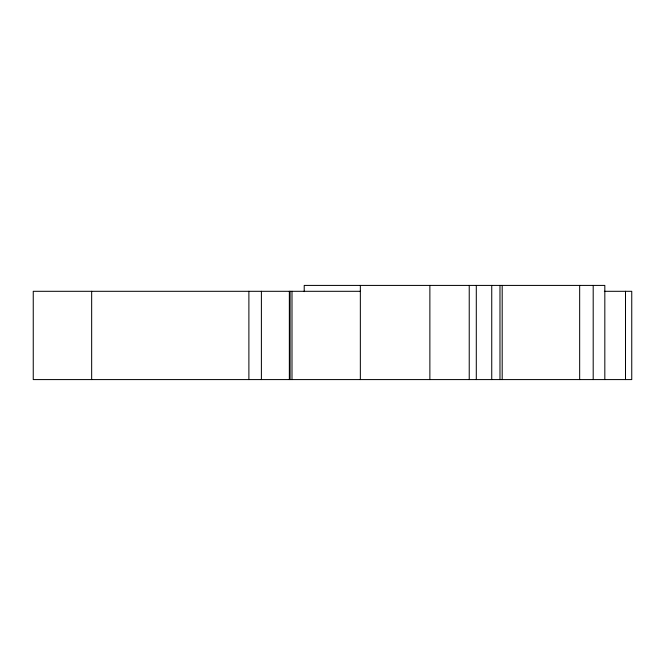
<?xml version="1.0" encoding="UTF-8"?>
<svg xmlns="http://www.w3.org/2000/svg" width="665" height="665" viewBox="0 0 665 665"><rect width="100%" height="100%" fill="white"/><g stroke="black" fill="none" stroke-linecap="round" stroke-linejoin="round"><path stroke-width="1" d="M360.48 291.303L33.25 291.303L33.25 379.582L631.75 379.582L631.75 291.303L604.36 291.303M625.499 291.303L625.499 379.582M604.826 379.582L604.826 285.418L304.213 285.418L304.213 291.627M593.197 285.418L593.197 379.582M579.664 285.418L579.664 379.582M502.191 285.418L502.191 379.582M499.98 285.418L499.98 379.582M491.743 285.418L491.743 379.582M476.298 285.418L476.298 379.582M469.232 285.418L469.232 379.582M429.873 285.418L429.873 379.582M360.347 285.418L360.347 379.582M292.001 291.303L292.001 379.582M290.09 291.303L290.09 379.582M289.35 291.303L289.35 379.582M261.395 291.303L261.395 379.582M248.885 291.303L248.885 379.582M91.662 291.303L91.662 379.582"/></g></svg>
